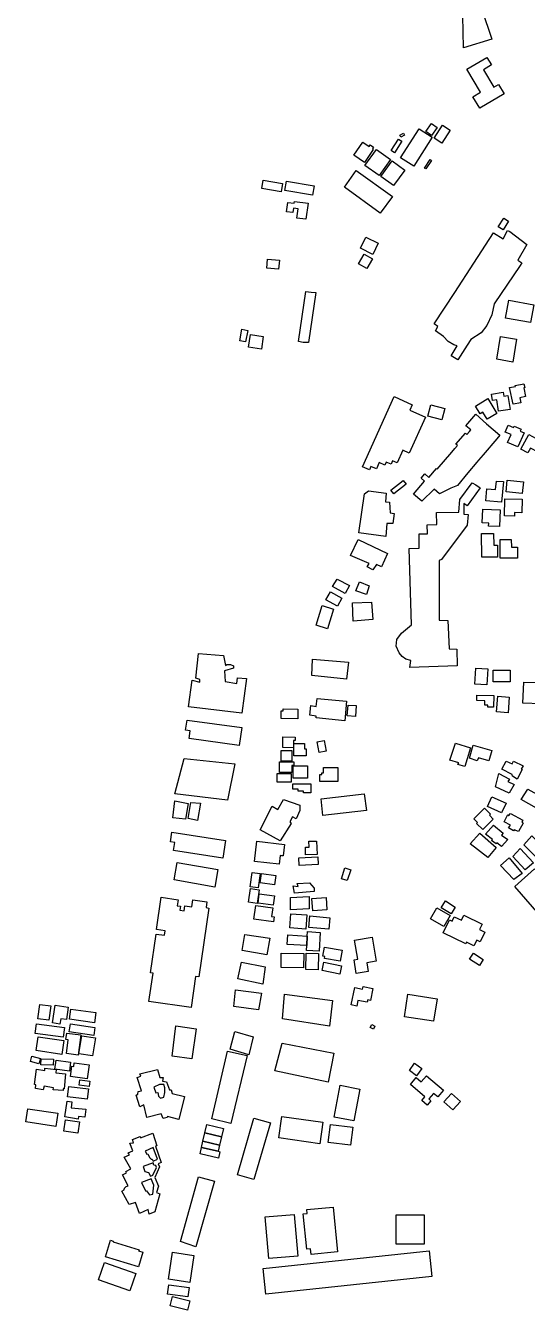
# Model space of a CAD drawing. Header units: metres. Extents: x -30816 to -28918, y -46789 to -43839.
# Drawn here: x -30287 to -30014, y -45053 to -44353 of the extents above; entities that cross this region are included whole.
import ezdxf

# ---------------------------------------------------------------- set-up
doc = ezdxf.new("R2010")
doc.units = ezdxf.units.M
doc.header["$MEASUREMENT"] = 0

msp = doc.modelspace()

# ---------------------------------------------------------------- linework, layer by layer
for points in [[(-30049.21, -44330.41), (-30044.02, -44328.36), (-30033.19, -44360.83), (-30048.6, -44365.49), (-30049.21, -44330.41)], [(-30037.72, -44377.45), (-30032.06, -44386.96), (-30029.52, -44385.46), (-30026.45, -44390.6), (-30039.71, -44398.42), (-30043.45, -44392.13), (-30039.34, -44389.72), (-30046.8, -44377.17), (-30035.79, -44370.68), (-30033.3, -44374.85), (-30037.72, -44377.45)], [(-30069.13, -44410.99), (-30065.98, -44406.71), (-30062.93, -44408.93), (-30066.07, -44413.21), (-30069.13, -44410.99)], [(-30060.03, -44407.68), (-30055.82, -44410.36), (-30060.35, -44417.36), (-30064.55, -44414.67), (-30060.03, -44407.68)], [(-30086.06, -44422.68), (-30087.98, -44421.48), (-30084.01, -44415.14), (-30082.08, -44416.33), (-30086.06, -44422.68)], [(-30082.62, -44414.07), (-30083.19, -44413), (-30081.24, -44411.97), (-30080.68, -44413.04), (-30082.62, -44414.07)], [(-30072.7, -44409.66), (-30065.59, -44414.2), (-30075.66, -44429.9), (-30082.79, -44425.36), (-30072.7, -44409.66)], [(-30098.18, -44420.45), (-30097.68, -44420.79), (-30102.54, -44427.86), (-30108.27, -44423.94), (-30103.42, -44416.88), (-30099.93, -44419.27), (-30099.3, -44418.36), (-30097.55, -44419.54), (-30098.18, -44420.45)], [(-30102.21, -44429.54), (-30095.96, -44420.8), (-30088.32, -44426.22), (-30094.57, -44434.95), (-30102.21, -44429.54)], [(-30080.44, -44432.09), (-30086.66, -44440.52), (-30093.54, -44435.5), (-30087.33, -44427.06), (-30080.44, -44432.09)], [(-30065.99, -44426.86), (-30069.12, -44431.43), (-30069.86, -44430.95), (-30066.73, -44426.38), (-30065.99, -44426.86)], [(-30113.38, -44441.44), (-30107.03, -44432.27), (-30087.14, -44446.37), (-30093.98, -44455.54), (-30113.38, -44441.44)], [(-30158.42, -44442.08), (-30157.6, -44437.47), (-30147.04, -44439.34), (-30147.87, -44443.96), (-30158.42, -44442.08)], [(-30145.8, -44443.23), (-30144.91, -44438.03), (-30129.88, -44440.58), (-30130.77, -44445.78), (-30145.8, -44443.23)], [(-30144.97, -44454.76), (-30144.28, -44449.63), (-30140.79, -44450.09), (-30140.66, -44449.12), (-30133.18, -44450.11), (-30134.34, -44458.85), (-30139.23, -44458.2), (-30138.56, -44453.15), (-30141.19, -44452.8), (-30141.52, -44455.22), (-30144.97, -44454.76)], [(-30027.06, -44464.56), (-30029.68, -44462.88), (-30026.69, -44458.23), (-30024.06, -44459.91), (-30027.06, -44464.56)], [(-30097.99, -44477.95), (-30104.7, -44474.64), (-30101.68, -44468.58), (-30094.97, -44471.88), (-30097.99, -44477.95)], [(-30046.65, -44527.39), (-30051.71, -44535.42), (-30055.36, -44533.18), (-30051.93, -44527.79), (-30053.88, -44527.11), (-30056.95, -44525.43), (-30059.41, -44522.69), (-30063.85, -44519.58), (-30062.49, -44517.19), (-30064.54, -44515.84), (-30053.3, -44498.65), (-30042.9, -44482.73), (-30032.15, -44466.29), (-30027.05, -44469.45), (-30024.61, -44464.86), (-30023.43, -44465.58), (-30014.07, -44472.52), (-30018.94, -44481.12), (-30016.76, -44482.58), (-30017.67, -44483.92), (-30031.89, -44504.79), (-30033.14, -44510.83), (-30035.82, -44516.64), (-30039.01, -44520.73), (-30044.59, -44524.35), (-30046.65, -44527.39)], [(-30102.7, -44477.78), (-30098.08, -44480.42), (-30101.12, -44485.7), (-30105.74, -44483.06), (-30102.7, -44477.78)], [(-30155.21, -44480.5), (-30148.79, -44481.11), (-30149.26, -44486.04), (-30155.68, -44485.43), (-30155.21, -44480.5)], [(-30134.4, -44498.22), (-30131.51, -44498.45), (-30128.9, -44498.66), (-30132.89, -44525.96), (-30135.78, -44525.95), (-30138.34, -44525.3), (-30134.4, -44498.22)], [(-30010.36, -44505.34), (-30012.08, -44515.11), (-30025.69, -44512.72), (-30023.96, -44502.95), (-30010.36, -44505.34)], [(-30167.24, -44525.59), (-30170.41, -44524.99), (-30169.22, -44518.74), (-30166.05, -44519.34), (-30167.24, -44525.59)], [(-30165.54, -44528.42), (-30164.52, -44521.65), (-30157.6, -44522.68), (-30158.63, -44529.47), (-30165.54, -44528.42)], [(-30028.37, -44522.64), (-30019.64, -44524.12), (-30021.76, -44536.55), (-30030.5, -44535.07), (-30028.37, -44522.64)], [(-30023.46, -44550.46), (-30020.32, -44549.79), (-30020.42, -44549.35), (-30015.67, -44548.34), (-30015.22, -44550.41), (-30015.77, -44550.52), (-30014.74, -44555.33), (-30017.99, -44556.01), (-30017.41, -44558.68), (-30021.5, -44559.55), (-30023.46, -44550.46)], [(-30081.61, -44584.54), (-30084.76, -44591.5), (-30087.21, -44590.41), (-30088.01, -44592.19), (-30090.63, -44591.03), (-30091.36, -44592.65), (-30094.41, -44591.29), (-30095.96, -44594.71), (-30098.99, -44593.35), (-30099.83, -44595.22), (-30103.61, -44593.53), (-30086.35, -44555.36), (-30076.5, -44559.78), (-30077.88, -44562.82), (-30069.35, -44566.65), (-30078.15, -44586.09), (-30081.61, -44584.54)], [(-30033.4, -44554.05), (-30026.92, -44553.02), (-30026.59, -44555.06), (-30024.35, -44554.71), (-30023.13, -44562.35), (-30029.5, -44563.36), (-30030.49, -44557.16), (-30032.84, -44557.53), (-30033.4, -44554.05)], [(-30067.97, -44566.01), (-30066.37, -44559.82), (-30058.78, -44561.78), (-30060.39, -44567.96), (-30067.97, -44566.01)], [(-30035.73, -44567.72), (-30038.06, -44563.89), (-30039.54, -44564.77), (-30042.08, -44560.58), (-30035.26, -44556.48), (-30030.38, -44564.51), (-30035.73, -44567.72)], [(-30028.73, -44576.36), (-30030.45, -44578.38), (-30037.9, -44587.11), (-30040.33, -44589.99), (-30041.31, -44590.99), (-30046.14, -44596.96), (-30051.92, -44603.77), (-30055.42, -44605.23), (-30061.55, -44608.26), (-30064.58, -44605.85), (-30071.31, -44612.35), (-30075.82, -44608.54), (-30069.77, -44601.46), (-30071.68, -44599.82), (-30069.64, -44597.49), (-30067.46, -44599.36), (-30063.3, -44594.49), (-30062.83, -44594.88), (-30054.87, -44585.56), (-30053.32, -44583.72), (-30051.88, -44582.05), (-30052.66, -44581.36), (-30047.5, -44575.3), (-30046.76, -44576.04), (-30045.29, -44574.3), (-30044.63, -44573.54), (-30047.38, -44571.25), (-30041.92, -44565), (-30036.12, -44570.12), (-30028.73, -44576.36)], [(-30025.81, -44574.69), (-30024.21, -44570.99), (-30021.36, -44572.22), (-30021.04, -44571.49), (-30017.24, -44573.12), (-30017.68, -44574.14), (-30015.62, -44575.03), (-30018.96, -44582.7), (-30024.53, -44580.31), (-30022.67, -44576.03), (-30025.81, -44574.69)], [(-30013.05, -44576), (-30005.02, -44580.3), (-30007.9, -44585.64), (-30012.05, -44583.41), (-30013.46, -44586.02), (-30017.34, -44583.93), (-30013.05, -44576)], [(-30086.59, -44608.4), (-30088.21, -44606.37), (-30081.36, -44600.98), (-30079.73, -44603.01), (-30086.59, -44608.4)], [(-30043.88, -44602.32), (-30041.94, -44603.4), (-30039.58, -44605), (-30046.52, -44614.93), (-30048.45, -44613.5), (-30048.47, -44619.3), (-30046.04, -44619.56), (-30046.55, -44625.36), (-30060.55, -44644.14), (-30061.91, -44644.66), (-30061.83, -44677.05), (-30057.04, -44677.26), (-30056.41, -44692.72), (-30052.13, -44692.85), (-30052, -44702), (-30077.77, -44702.88), (-30077.16, -44699), (-30079.91, -44698.38), (-30082.02, -44696.86), (-30083.51, -44694.84), (-30085.16, -44691.28), (-30084.81, -44687.65), (-30082.34, -44684.21), (-30076.86, -44679.69), (-30078.17, -44638.07), (-30072.68, -44637.83), (-30072.62, -44630.09), (-30068.23, -44630.1), (-30068.32, -44625.13), (-30063.15, -44625), (-30063.28, -44618.53), (-30051.07, -44618.23), (-30050.64, -44611.31), (-30043.88, -44602.32)], [(-30026.88, -44601.65), (-30027.81, -44612.82), (-30036.36, -44612.1), (-30035.82, -44605.6), (-30031.08, -44605.99), (-30030.68, -44601.33), (-30026.88, -44601.65)], [(-30015.96, -44601.73), (-30016.62, -44608.11), (-30025.43, -44607.19), (-30024.77, -44600.81), (-30015.96, -44601.73)], [(-30090.84, -44631.57), (-30105.52, -44629.51), (-30102.54, -44608.39), (-30100.21, -44606.6), (-30090.71, -44607.87), (-30090.98, -44612.69), (-30088.83, -44612.78), (-30088.57, -44618.62), (-30086.27, -44619), (-30087.07, -44624.5), (-30090.29, -44624.37), (-30090.84, -44631.57)], [(-30016.67, -44611.2), (-30016.82, -44618.59), (-30020.83, -44618.51), (-30020.87, -44620.41), (-30026.28, -44620.29), (-30026.09, -44611), (-30016.67, -44611.2)], [(-30038.08, -44616.58), (-30028.65, -44617), (-30029.06, -44626.12), (-30034.91, -44625.86), (-30034.84, -44624.3), (-30038.42, -44624.13), (-30038.08, -44616.58)], [(-30038.81, -44629.94), (-30032.19, -44629.84), (-30032.09, -44636.31), (-30030.12, -44636.27), (-30030.02, -44642.7), (-30038.62, -44642.82), (-30038.81, -44629.94)], [(-30105.94, -44633.17), (-30089.92, -44640.86), (-30093.2, -44648.13), (-30095.95, -44646.7), (-30097.99, -44649.68), (-30100.98, -44648.06), (-30099.87, -44646.23), (-30110.15, -44641.81), (-30105.94, -44633.17)], [(-30019.25, -44643.34), (-30028.62, -44643.36), (-30028.63, -44633.12), (-30022.53, -44633.1), (-30022.52, -44637.3), (-30019.26, -44637.3), (-30019.25, -44643.34)], [(-30117.41, -44654.78), (-30110.61, -44658.28), (-30113, -44662.64), (-30119.87, -44658.72), (-30117.41, -44654.78)], [(-30105.25, -44656.28), (-30099.95, -44658.36), (-30101.39, -44663.08), (-30107.17, -44661.17), (-30105.25, -44656.28)], [(-30121.06, -44661.58), (-30114.74, -44665.05), (-30117.14, -44669.45), (-30123.56, -44666.03), (-30121.06, -44661.58)], [(-30098.01, -44676.7), (-30108.61, -44677.54), (-30109.07, -44667.67), (-30098.58, -44667.21), (-30098.01, -44676.7)], [(-30128.81, -44679.88), (-30125.56, -44669.19), (-30119.35, -44671.06), (-30122.6, -44681.76), (-30128.81, -44679.88)], [(-30169.19, -44727.76), (-30198.33, -44724.3), (-30196.24, -44709.83), (-30192.08, -44710.77), (-30192.04, -44709.4), (-30194.29, -44708.74), (-30192.86, -44695.29), (-30179.3, -44696.33), (-30178.23, -44701.69), (-30177.4, -44701.21), (-30175.41, -44701.14), (-30173.86, -44701.99), (-30173.79, -44703.2), (-30178.73, -44704.72), (-30178.34, -44710.51), (-30172.03, -44711.49), (-30171.56, -44708.51), (-30166.68, -44708.8), (-30169.19, -44727.76)], [(-30131.16, -44707.29), (-30130.72, -44698.25), (-30111.23, -44699.9), (-30112.29, -44709.16), (-30131.16, -44707.29)], [(-30035.4, -44703.6), (-30035.9, -44712.32), (-30042.42, -44711.95), (-30041.92, -44703.23), (-30035.4, -44703.6)], [(-30023.14, -44704.38), (-30023.17, -44710.68), (-30032.44, -44710.63), (-30032.4, -44704.34), (-30023.14, -44704.38)], [(-30015.72, -44710.82), (-30009.26, -44711.1), (-30009.4, -44714.42), (-30005.94, -44714.58), (-30006.3, -44722.71), (-30016.23, -44722.28), (-30015.72, -44710.82)], [(-30132.2, -44728.82), (-30131.68, -44723.56), (-30128.82, -44724.09), (-30128.2, -44719.7), (-30112.28, -44721.17), (-30113.27, -44731.85), (-30128.78, -44730.29), (-30128.77, -44729.32), (-30132.2, -44728.82)], [(-30111.83, -44729.19), (-30111.36, -44723.28), (-30106.98, -44723.62), (-30107.44, -44729.54), (-30111.83, -44729.19)], [(-30032.06, -44718.17), (-30032.26, -44724.49), (-30035.35, -44724.39), (-30035.31, -44723.32), (-30037, -44723.27), (-30036.93, -44721.02), (-30041.38, -44720.87), (-30041.29, -44717.89), (-30032.06, -44718.17)], [(-30023.64, -44719.01), (-30024.3, -44727.46), (-30030.62, -44726.99), (-30029.96, -44718.53), (-30023.64, -44719.01)], [(-30147.89, -44730.63), (-30147.85, -44726.4), (-30146.84, -44726.42), (-30146.83, -44725.38), (-30138.78, -44725.46), (-30138.79, -44726.5), (-30138.84, -44730.73), (-30147.89, -44730.63)], [(-30169.29, -44735.58), (-30170.64, -44745.28), (-30197.9, -44741.51), (-30197.31, -44737.31), (-30199.86, -44736.96), (-30199.1, -44731.47), (-30169.29, -44735.58)], [(-30141.14, -44746.51), (-30146.96, -44746.49), (-30146.94, -44740.69), (-30140.15, -44740.7), (-30140.15, -44742.64), (-30141.12, -44742.64), (-30141.14, -44746.51)], [(-30134.16, -44750.95), (-30140.97, -44750.92), (-30140.95, -44744.15), (-30135.11, -44744.16), (-30135.12, -44747.07), (-30134.15, -44747.07), (-30134.16, -44750.95)], [(-30127.13, -44749.15), (-30128.19, -44743.35), (-30124.47, -44742.67), (-30123.4, -44748.48), (-30127.13, -44749.15)], [(-30052.97, -44744.11), (-30044.75, -44746.6), (-30047.76, -44756.66), (-30051.6, -44755.65), (-30051.11, -44754.69), (-30055.99, -44753.31), (-30052.97, -44744.11)], [(-30147.84, -44753.85), (-30147.83, -44748.05), (-30141.99, -44748.07), (-30142.01, -44753.87), (-30147.84, -44753.85)], [(-30043.32, -44745.13), (-30033.19, -44748.09), (-30034.78, -44753.66), (-30040.4, -44751.97), (-30041.1, -44753.7), (-30045.3, -44752.24), (-30043.32, -44745.13)], [(-30200.63, -44752.35), (-30173, -44755.21), (-30177.07, -44775.13), (-30205.67, -44771.7), (-30200.63, -44752.35)], [(-30141.98, -44760.05), (-30148.78, -44760.03), (-30148.76, -44754.23), (-30140.98, -44754.26), (-30140.99, -44756.18), (-30141.96, -44756.18), (-30141.98, -44760.05)], [(-30133.48, -44763.09), (-30141.26, -44763.06), (-30141.23, -44756.3), (-30133.46, -44756.33), (-30133.48, -44763.09)], [(-30116.99, -44757.23), (-30117, -44764.97), (-30126.71, -44764.94), (-30126.7, -44761.07), (-30125.75, -44761.07), (-30125.75, -44760.11), (-30124.77, -44760.11), (-30124.76, -44757.21), (-30116.99, -44757.23)], [(-30025.39, -44753.8), (-30022.01, -44755.3), (-30021.31, -44753.83), (-30016.15, -44756.36), (-30017.19, -44758.22), (-30016.59, -44758.45), (-30019.36, -44763.59), (-30021.98, -44762.1), (-30022, -44761.18), (-30027.62, -44758.24), (-30025.39, -44753.8)], [(-30142.32, -44765.34), (-30150.1, -44765.32), (-30150.08, -44760.48), (-30149.12, -44760.48), (-30142.32, -44760.5), (-30142.32, -44765.34)], [(-30029.31, -44760.62), (-30023.44, -44763.56), (-30024.42, -44764.98), (-30020.99, -44766.47), (-30023.78, -44771.3), (-30031.13, -44767.77), (-30029.31, -44760.62)], [(-30131.77, -44771.08), (-30135.66, -44771.08), (-30135.66, -44770.1), (-30138.57, -44770.09), (-30138.57, -44769.13), (-30141.48, -44769.12), (-30141.47, -44766.21), (-30131.75, -44766.25), (-30131.77, -44771.08)], [(-30126.12, -44774.42), (-30102.66, -44771.61), (-30101.34, -44780.78), (-30125.2, -44783.51), (-30126.12, -44774.42)], [(-30013.61, -44769.02), (-30004.96, -44773.76), (-30008.91, -44779.38), (-30017.15, -44774.75), (-30013.61, -44769.02)], [(-30205.76, -44775.4), (-30198.45, -44776.81), (-30199.84, -44785.46), (-30206.91, -44784.68), (-30205.76, -44775.4)], [(-30196.99, -44776.41), (-30191.78, -44776.68), (-30193.36, -44786.23), (-30198.39, -44785.06), (-30196.99, -44776.41)], [(-30146.64, -44774.78), (-30137.63, -44777.89), (-30137.66, -44780.63), (-30139.63, -44785.17), (-30141.63, -44784.19), (-30143.16, -44786.85), (-30142.36, -44787.75), (-30148.31, -44797.2), (-30159.24, -44791.27), (-30152.66, -44778.41), (-30149.63, -44780.11), (-30146.64, -44774.78)], [(-30033.14, -44773.18), (-30025.42, -44776.63), (-30027.8, -44781.9), (-30035.52, -44778.45), (-30033.14, -44773.18)], [(-30038.11, -44791.1), (-30041.46, -44787.73), (-30040.95, -44787.22), (-30042.91, -44785.24), (-30037.07, -44779.49), (-30033.86, -44782.73), (-30034.46, -44783.32), (-30032.36, -44785.45), (-30038.11, -44791.1)], [(-30026.45, -44786.88), (-30024.52, -44782.9), (-30024, -44783.59), (-30022.98, -44782.29), (-30016.19, -44785.9), (-30016.81, -44786.87), (-30016.08, -44787.53), (-30018.7, -44792.22), (-30021.02, -44791.18), (-30021.41, -44791.78), (-30024.03, -44790.23), (-30023.03, -44788.76), (-30026.45, -44786.88)], [(-30179.62, -44806.65), (-30206.5, -44802.43), (-30205.82, -44798.11), (-30208.16, -44797.74), (-30207.32, -44792.42), (-30178.1, -44797.01), (-30179.62, -44806.65)], [(-30039.61, -44793.1), (-30030.76, -44800.88), (-30035.24, -44806.21), (-30045.01, -44798.85), (-30039.61, -44793.1)], [(-30036.64, -44793.5), (-30032.25, -44788.73), (-30026.91, -44793.08), (-30027.95, -44794.11), (-30024.51, -44796.47), (-30027.91, -44800.31), (-30030.38, -44798.33), (-30030.85, -44798.94), (-30033.29, -44796.96), (-30032.74, -44796.49), (-30036.64, -44793.5)], [(-30148.93, -44809.96), (-30162.42, -44808.45), (-30161.18, -44797.45), (-30146.09, -44799.14), (-30146.8, -44805.47), (-30147.61, -44805.37), (-30148.4, -44805.29), (-30148.93, -44809.96)], [(-30134.53, -44804.92), (-30134.66, -44800.67), (-30132.62, -44800.61), (-30132.71, -44797.48), (-30128.55, -44797.36), (-30128.33, -44804.74), (-30134.53, -44804.92)], [(-30011.37, -44794.57), (-30003.56, -44802.36), (-30008.52, -44806.72), (-30015.81, -44799.44), (-30011.37, -44794.57)], [(-30127.74, -44810.19), (-30138.07, -44810.63), (-30138.25, -44806.46), (-30127.93, -44806.01), (-30127.74, -44810.19)], [(-30021.23, -44818.28), (-30028.47, -44810.61), (-30023.73, -44806.56), (-30016.67, -44815), (-30021.23, -44818.28)], [(-30010.47, -44809.11), (-30014.91, -44812.98), (-30021.64, -44805.68), (-30017.73, -44801.35), (-30010.47, -44809.11)], [(-30204.41, -44808.96), (-30182.31, -44812.91), (-30184.02, -44822.4), (-30206.12, -44818.46), (-30204.41, -44808.96)], [(-30115.01, -44817.89), (-30113.13, -44811.94), (-30109.95, -44812.92), (-30111.83, -44818.89), (-30115.01, -44817.89)], [(-30020.71, -44822.15), (-30010, -44812.52), (-29994.03, -44830.93), (-29997.43, -44834.29), (-29994.46, -44837.71), (-30001.38, -44844.22), (-30020.71, -44822.15)], [(-30163.64, -44814.41), (-30159.27, -44815.02), (-30160.38, -44822.88), (-30164.75, -44822.27), (-30163.64, -44814.41)], [(-30150.73, -44816.09), (-30151.46, -44821.23), (-30159.27, -44820.15), (-30158.55, -44815.01), (-30150.73, -44816.09)], [(-30140.63, -44825.79), (-30141.32, -44821.73), (-30138.64, -44822), (-30139.21, -44820.46), (-30132.41, -44820), (-30129.9, -44822.9), (-30129.94, -44824.83), (-30140.63, -44825.79)], [(-30219.86, -44884.68), (-30217.61, -44869.28), (-30219.03, -44869.08), (-30215.96, -44847.96), (-30211.28, -44848.64), (-30210.93, -44846.22), (-30215.67, -44845.54), (-30213.11, -44827.93), (-30204.01, -44829.25), (-30204.49, -44832.53), (-30202.71, -44832.79), (-30203.03, -44834.95), (-30200.6, -44835.3), (-30200.21, -44832.63), (-30196.51, -44833.17), (-30195.96, -44829.32), (-30188.23, -44830.43), (-30188.69, -44833.58), (-30187.22, -44833.8), (-30192.68, -44871.31), (-30194.45, -44871.05), (-30196.92, -44887.98), (-30219.86, -44884.68)], [(-30165.66, -44830.64), (-30164.52, -44823.11), (-30159.78, -44823.83), (-30160.92, -44831.34), (-30165.66, -44830.64)], [(-30160.41, -44831.17), (-30159.76, -44826.11), (-30151.5, -44827.15), (-30152.15, -44832.22), (-30160.41, -44831.17)], [(-30142.78, -44834.72), (-30142.78, -44828.06), (-30132.56, -44827.56), (-30132.55, -44834.28), (-30142.78, -44834.72)], [(-30131.11, -44828.59), (-30123.37, -44828.13), (-30122.89, -44834.76), (-30130.61, -44835.25), (-30131.11, -44828.59)], [(-30152.05, -44841.38), (-30162.75, -44839.81), (-30161.64, -44832.34), (-30152.38, -44833.69), (-30153.07, -44838.42), (-30151.64, -44838.62), (-30152.05, -44841.38)], [(-30059.27, -44843.88), (-30066.59, -44839.66), (-30063.13, -44833.71), (-30055.81, -44837.92), (-30059.27, -44843.88)], [(-30060.81, -44833.64), (-30058.46, -44829.93), (-30053.03, -44833.34), (-30055.37, -44837.05), (-30060.81, -44833.64)], [(-30143.18, -44844.67), (-30142.62, -44836.87), (-30133.83, -44837.48), (-30134.39, -44845.29), (-30143.18, -44844.67)], [(-30132.8, -44844.35), (-30132.23, -44838.12), (-30121.42, -44839.09), (-30121.98, -44845.32), (-30132.8, -44844.35)], [(-30059.64, -44847.3), (-30056.14, -44840.24), (-30054.76, -44840.92), (-30053.57, -44838.53), (-30049.64, -44840.45), (-30048.31, -44837.76), (-30038.38, -44842.64), (-30039.83, -44845.57), (-30036.95, -44846.97), (-30039.52, -44852.16), (-30041.3, -44851.29), (-30042.86, -44854.43), (-30046.91, -44852.44), (-30047.36, -44853.34), (-30059.64, -44847.3)], [(-30155.56, -44859.33), (-30169.11, -44856.9), (-30167.6, -44848.25), (-30154.06, -44850.28), (-30155.56, -44859.33)], [(-30144.58, -44853.6), (-30144.25, -44848.43), (-30133.63, -44849.08), (-30133.93, -44854.26), (-30144.58, -44853.6)], [(-30134.1, -44856.94), (-30133.93, -44854.26), (-30133.63, -44849.08), (-30133.48, -44846.65), (-30126.58, -44847.06), (-30127.19, -44857.35), (-30134.1, -44856.94)], [(-30115.76, -44862.76), (-30124.21, -44861.28), (-30124.01, -44860.21), (-30125.22, -44860), (-30124.33, -44855.02), (-30114.69, -44856.71), (-30115.76, -44862.76)], [(-30098.31, -44849.64), (-30096.13, -44862.73), (-30101.27, -44863.58), (-30100.47, -44868.37), (-30106.92, -44869.44), (-30108.17, -44861.92), (-30106.11, -44861.57), (-30107.84, -44851.21), (-30098.31, -44849.64)], [(-30156.54, -44865.74), (-30157.89, -44875.24), (-30171.52, -44872.4), (-30169.52, -44863.28), (-30156.54, -44865.74)], [(-30135.6, -44866.36), (-30147.91, -44866.11), (-30147.76, -44858.38), (-30135.45, -44858.62), (-30135.6, -44866.36)], [(-30134.49, -44867.32), (-30134.24, -44858.37), (-30127.48, -44858.56), (-30127.74, -44867.51), (-30134.49, -44867.32)], [(-30115.85, -44869.81), (-30125.6, -44867.82), (-30124.67, -44863.27), (-30114.92, -44865.26), (-30115.85, -44869.81)], [(-30043.17, -44858.4), (-30037.79, -44861.85), (-30039.91, -44865.11), (-30045.29, -44861.67), (-30043.17, -44858.4)], [(-30109.7, -44886.53), (-30107.79, -44877.1), (-30103.54, -44877.96), (-30103.24, -44876.45), (-30097.85, -44877.53), (-30099.18, -44884.14), (-30100.71, -44883.84), (-30100.98, -44885.13), (-30106.07, -44884.11), (-30106.68, -44887.14), (-30109.7, -44886.53)], [(-30160.2, -44889.31), (-30173.65, -44887.44), (-30172.67, -44878.29), (-30158.54, -44880.21), (-30160.2, -44889.31)], [(-30147.13, -44894.07), (-30146.08, -44880.69), (-30119.94, -44884.21), (-30121.47, -44898.08), (-30147.13, -44894.07)], [(-30078.85, -44880.77), (-30062.93, -44883.25), (-30064.84, -44895.44), (-30080.76, -44892.96), (-30078.85, -44880.77)], [(-30274.29, -44894.9), (-30280.33, -44894.07), (-30279.23, -44886.23), (-30273.19, -44887.07), (-30274.29, -44894.9)], [(-30270.86, -44886.61), (-30263.74, -44887.69), (-30264.79, -44894.53), (-30267.87, -44894.05), (-30268.32, -44896.96), (-30272.35, -44896.35), (-30270.86, -44886.61)], [(-30263.14, -44894.35), (-30262.36, -44888.79), (-30248.69, -44890.7), (-30249.47, -44896.25), (-30263.14, -44894.35)], [(-30266.45, -44904.16), (-30281.73, -44902.18), (-30281.03, -44896.83), (-30265.75, -44898.8), (-30266.45, -44904.16)], [(-30263.23, -44901.12), (-30262.56, -44896.78), (-30249.22, -44898.81), (-30249.89, -44903.16), (-30263.23, -44901.12)], [(-30205.21, -44897.98), (-30194.08, -44899.48), (-30196.52, -44915.93), (-30207.2, -44914.41), (-30205.21, -44897.98)], [(-30097.62, -44899.78), (-30099.37, -44898.85), (-30098.52, -44897.27), (-30096.78, -44898.19), (-30097.62, -44899.78)], [(-30281.29, -44911.36), (-30280.16, -44903.87), (-30266.14, -44905.97), (-30267.27, -44913.47), (-30281.29, -44911.36)], [(-30256.95, -44902.88), (-30258.44, -44913.83), (-30264.74, -44912.99), (-30263.72, -44905.54), (-30265.05, -44905.36), (-30264.58, -44901.85), (-30256.95, -44902.88)], [(-30257.93, -44913.17), (-30256.43, -44903.4), (-30248.99, -44904.53), (-30250.5, -44914.3), (-30257.93, -44913.17)], [(-30165.4, -44913.65), (-30175.55, -44910.66), (-30173.1, -44901), (-30163.03, -44903.85), (-30165.4, -44913.65)], [(-30166.3, -44914.1), (-30175.27, -44951.06), (-30185.6, -44948.52), (-30177, -44911.65), (-30166.3, -44914.1)], [(-30147.33, -44907.4), (-30119.19, -44912.87), (-30122.29, -44928.66), (-30151.22, -44922.49), (-30147.33, -44907.4)], [(-30279.72, -44918.58), (-30284.3, -44917.36), (-30283.53, -44914.47), (-30278.95, -44915.68), (-30279.72, -44918.58)], [(-30271.99, -44919.43), (-30278.63, -44919.21), (-30278.52, -44915.94), (-30271.88, -44916.16), (-30271.99, -44919.43)], [(-30271.03, -44921.49), (-30270.37, -44916.64), (-30262.5, -44917.69), (-30263.16, -44922.55), (-30271.03, -44921.49)], [(-30253.42, -44926.83), (-30262.55, -44925.58), (-30261.76, -44919.89), (-30260.75, -44920.03), (-30260.49, -44918.1), (-30252.37, -44919.2), (-30253.42, -44926.83)], [(-30074.1, -44925.12), (-30078.06, -44922.21), (-30075.16, -44918.29), (-30071.19, -44921.2), (-30074.1, -44925.12)], [(-30276.83, -44930.7), (-30277.35, -44932.74), (-30281.67, -44932.04), (-30281.35, -44930.07), (-30282.17, -44929.96), (-30281, -44921.56), (-30276.59, -44922.17), (-30276.46, -44921.06), (-30270.37, -44921.74), (-30270.58, -44923.52), (-30265.29, -44924.01), (-30266.05, -44932.21), (-30266.45, -44932.16), (-30266.53, -44933.14), (-30271.93, -44932.73), (-30271.85, -44931.68), (-30276.83, -44930.7)], [(-30215.22, -44921.66), (-30213.94, -44925.98), (-30212.03, -44926.07), (-30212.53, -44928.06), (-30210.32, -44928.5), (-30208.65, -44932.78), (-30207.82, -44932.75), (-30207.12, -44934.72), (-30200.46, -44936.42), (-30203.51, -44948.89), (-30209.68, -44947.37), (-30209.9, -44947.86), (-30212.08, -44948.46), (-30213.24, -44945.89), (-30220.92, -44947.91), (-30222.53, -44940.9), (-30224.71, -44942.03), (-30226.81, -44935.66), (-30225.79, -44935.18), (-30225.72, -44933.77), (-30223.82, -44933.25), (-30226.28, -44925.97), (-30224.28, -44925.36), (-30224.86, -44924.08), (-30215.22, -44921.66)], [(-30059.44, -44932.98), (-30062.58, -44936.63), (-30064.85, -44934.7), (-30067.44, -44937.71), (-30066.29, -44938.69), (-30068.31, -44941.04), (-30071.24, -44938.55), (-30069.59, -44936.62), (-30077.49, -44929.89), (-30074.26, -44926.13), (-30071.55, -44928.43), (-30068.69, -44925.1), (-30059.44, -44932.98)], [(-30264.19, -44936.56), (-30263.46, -44930.87), (-30252.69, -44932.24), (-30253.41, -44937.92), (-30264.19, -44936.56)], [(-30257.83, -44930.17), (-30257.44, -44927.29), (-30252.06, -44928.01), (-30252.46, -44930.88), (-30257.83, -44930.17)], [(-30217.08, -44931.38), (-30216.11, -44934.36), (-30214.94, -44934.24), (-30214.58, -44936.28), (-30213.51, -44937.36), (-30211.73, -44936.72), (-30211.1, -44934.22), (-30211.19, -44931.64), (-30211.74, -44929.9), (-30214.16, -44929.96), (-30217.08, -44931.38)], [(-30104.94, -44932.34), (-30108.22, -44949.72), (-30119.04, -44947.7), (-30115.75, -44930.31), (-30104.94, -44932.34)], [(-30258.16, -44947.37), (-30258.39, -44948.74), (-30265.6, -44947.51), (-30264.4, -44938.89), (-30261.75, -44939.25), (-30262.22, -44942.61), (-30254.26, -44943.37), (-30254.68, -44947.69), (-30258.16, -44947.37)], [(-30055.15, -44934.77), (-30050.27, -44939.19), (-30054.36, -44943.67), (-30059.25, -44939.25), (-30055.15, -44934.77)], [(-30286.94, -44950.2), (-30285.86, -44943.06), (-30269.45, -44945.51), (-30270.52, -44952.66), (-30286.94, -44950.2)], [(-30265.23, -44949.08), (-30257.69, -44950.17), (-30258.59, -44956.38), (-30266.14, -44955.29), (-30265.23, -44949.08)], [(-30189.35, -44956.14), (-30188.27, -44951.69), (-30179.17, -44953.86), (-30180.25, -44958.31), (-30189.35, -44956.14)], [(-30162.64, -44981.58), (-30171.67, -44978.96), (-30162.7, -44948.18), (-30153.66, -44950.79), (-30162.64, -44981.58)], [(-30149.14, -44958.92), (-30147.44, -44947.21), (-30125.09, -44950.43), (-30126.8, -44962.15), (-30149.14, -44958.92)], [(-30110.02, -44962.81), (-30122.2, -44961.4), (-30121.07, -44951.73), (-30108.9, -44953.14), (-30110.02, -44962.81)], [(-30219.63, -45000.46), (-30220.23, -44997.97), (-30224.92, -45000.09), (-30227.07, -44994.15), (-30230.67, -44995.11), (-30234.56, -44987.96), (-30233.24, -44987.22), (-30233.19, -44986.34), (-30232.32, -44985.48), (-30231.21, -44985.05), (-30234.22, -44979.04), (-30232.03, -44977.98), (-30232.44, -44977.2), (-30229.75, -44975.83), (-30233.24, -44969.47), (-30230.5, -44968.08), (-30231.07, -44967.13), (-30228.68, -44965.9), (-30230.32, -44961.88), (-30228.28, -44961.64), (-30228.78, -44959.84), (-30224.67, -44958.22), (-30224.42, -44958.91), (-30217.64, -44956.36), (-30215.58, -44963.2), (-30216.23, -44963.4), (-30213.12, -44972.36), (-30214.84, -44973), (-30214.13, -44974.74), (-30216.65, -44980.55), (-30214.64, -44985.16), (-30215.72, -44988.62), (-30213.82, -44989.45), (-30216.65, -44999.19), (-30219.63, -45000.46)], [(-30191.21, -44964.11), (-30190.41, -44960.71), (-30181.36, -44962.85), (-30182.17, -44966.23), (-30191.21, -44964.11)], [(-30181.36, -44962.85), (-30190.41, -44960.71), (-30189.35, -44956.14), (-30180.25, -44958.31), (-30181.36, -44962.85)], [(-30221.86, -44966.2), (-30221.05, -44967.77), (-30220.43, -44967.55), (-30219.54, -44969.55), (-30218.56, -44970.6), (-30218.02, -44970.58), (-30217.49, -44971.65), (-30215.17, -44970.57), (-30217.61, -44964.1), (-30221.86, -44966.2)], [(-30182.03, -44970), (-30192.02, -44967.65), (-30191.21, -44964.11), (-30182.17, -44966.23), (-30181.19, -44966.46), (-30182.03, -44970)], [(-30222.94, -44974.48), (-30222.05, -44977.26), (-30220, -44977.8), (-30219.06, -44979.82), (-30217.73, -44979.24), (-30215.7, -44975.07), (-30216.1, -44974.03), (-30217.1, -44973.86), (-30217.6, -44972.45), (-30222.94, -44974.48)], [(-30223.96, -44983.29), (-30221.79, -44987.79), (-30221.18, -44987.82), (-30219.44, -44989.94), (-30217.78, -44989.54), (-30217.17, -44984.65), (-30218.55, -44981.23), (-30223.96, -44983.29)], [(-30194.28, -45018.26), (-30202.59, -45015.27), (-30192.81, -44980.09), (-30184.12, -44982.56), (-30194.28, -45018.26)], [(-30156.49, -45001.88), (-30140.73, -45000.58), (-30138.85, -45023.24), (-30154.61, -45024.54), (-30156.49, -45001.88)], [(-30131.82, -45019.37), (-30133.88, -45019.57), (-30135.78, -45000.26), (-30133.72, -45000.06), (-30133.92, -44997.98), (-30119.61, -44996.59), (-30117.2, -45020.97), (-30131.52, -45022.38), (-30131.82, -45019.37)], [(-30085.16, -45016.84), (-30085.22, -45000.88), (-30070.02, -45000.83), (-30069.96, -45016.79), (-30085.16, -45016.84)], [(-30240.78, -45014.63), (-30239.23, -45015.09), (-30239.39, -45015.61), (-30225.18, -45019.83), (-30225.47, -45020.46), (-30223.13, -45021.15), (-30225.48, -45029.05), (-30243.48, -45023.76), (-30240.78, -45014.63)], [(-30209.24, -45035.83), (-30206.95, -45021.08), (-30195.33, -45022.88), (-30197.62, -45037.62), (-30209.24, -45035.83)], [(-30156.18, -45044.05), (-30157.68, -45030.04), (-30067.35, -45020.43), (-30065.85, -45034.44), (-30156.18, -45044.05)], [(-30230.21, -45042.18), (-30247.36, -45036.25), (-30244.07, -45026.83), (-30226.92, -45032.76), (-30230.21, -45042.18)], [(-30197.97, -45040.37), (-30198.67, -45045.52), (-30209.67, -45044.03), (-30208.96, -45038.88), (-30197.97, -45040.37)], [(-30197.56, -45047.62), (-30198.83, -45052.8), (-30208.27, -45050.33), (-30206.98, -45045.23), (-30197.56, -45047.62)]]:
    msp.add_lwpolyline(points)

doc.saveas('drawing.dxf')
